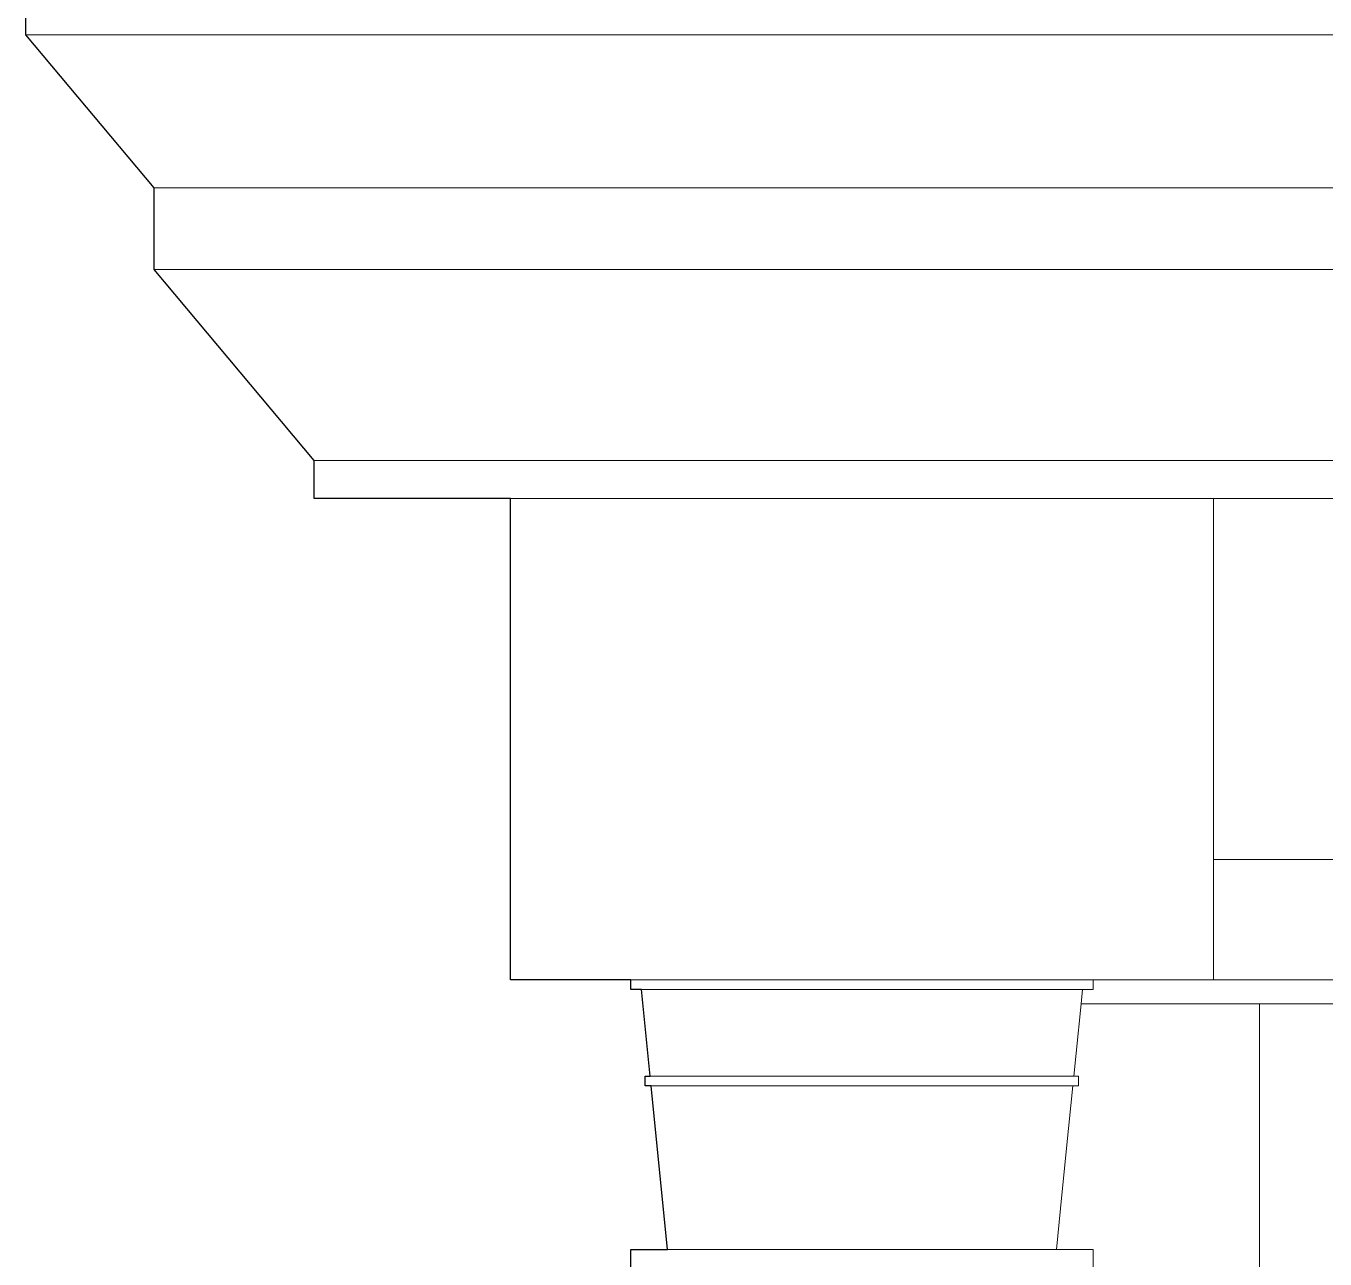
# Model space of a CAD drawing. Header units: millimetres. Extents: x -667 to -468, y -723 to -475.
# Drawn here: x -658.848 to -657.769, y -493.157 to -492.132 of the extents above; entities that cross this region are included whole.
import ezdxf

# ---------------------------------------------------------------- set-up
doc = ezdxf.new("R2010")
doc.units = ezdxf.units.MM
doc.layers.get('0').update_dxf_attribs({"lineweight": 9})
doc.layers.add('dinding', color=36, linetype='Continuous', lineweight=9)

msp = doc.modelspace()

# ---------------------------------------------------------------- linework, layer by layer
at = {"lineweight": 30}
msp.add_lwpolyline([(-658.3457, -493.1649), (-658.3457, -493.1489), (-658.3153, -493.1489), (-658.3289, -493.0129), (-658.3337, -493.0129), (-658.3337, -493.0049), (-658.3297, -493.0049), (-658.3369, -492.9329), (-658.3457, -492.9329), (-658.3457, -492.9249), (-658.4457, -492.9249), (-658.4457, -492.5249), (-658.6088, -492.5249), (-658.6088, -492.4934), (-658.7418, -492.3349), (-658.7418, -492.2668), (-658.8483, -492.1399), (-658.8483, -492.1249)], dxfattribs=at)
at = {"layer": 'dinding'}
for p, q in [((-658.8483, -492.1399), (-658.8483, -492.1249)), ((-658.8483, -492.1399), (-658.7418, -492.2668)), ((-658.8483, -492.1399), (-652.4483, -492.1399)), ((-658.7418, -492.2668), (-658.7418, -492.3349)), ((-658.7418, -492.2668), (-652.5548, -492.2668)), ((-658.7418, -492.3349), (-658.6088, -492.4934)), ((-658.7418, -492.3349), (-652.5548, -492.3349)), ((-658.6088, -492.4934), (-658.6088, -492.5249)), ((-658.6088, -492.4934), (-652.6877, -492.4934)), ((-658.6088, -492.5249), (-658.4457, -492.5249)), ((-658.4457, -492.9249), (-658.4457, -492.5249)), ((-658.4457, -492.5249), (-657.8616, -492.5249)), ((-658.0616, -492.5249), (-653.1457, -492.5249)), ((-657.8616, -492.8249), (-657.8616, -492.5249)), ((-657.8616, -492.9249), (-657.8616, -492.8249)), ((-653.4457, -492.8249), (-657.8616, -492.8249)), ((-658.3457, -492.9249), (-658.4457, -492.9249)), ((-658.3457, -492.9329), (-658.3457, -492.9249)), ((-658.3457, -492.9249), (-657.9616, -492.9249)), ((-653.1457, -492.9249), (-658.0616, -492.9249)), ((-657.9616, -492.9329), (-657.9616, -492.9249)), ((-657.8616, -492.9249), (-657.9616, -492.9249)), ((-658.3369, -492.9329), (-658.3457, -492.9329)), ((-658.3369, -492.9329), (-658.3297, -493.0049)), ((-658.3369, -492.9329), (-657.9704, -492.9329)), ((-657.9704, -492.9329), (-657.9716, -492.9449)), ((-657.9616, -492.9329), (-657.9704, -492.9329)), ((-657.9716, -492.9449), (-657.9757, -492.9858)), ((-657.9233, -492.9449), (-657.9716, -492.9449)), ((-657.9716, -492.9449), (-653.3357, -492.9449)), ((-657.9233, -492.9449), (-657.8233, -492.9449)), ((-657.8233, -492.9449), (-657.8233, -493.1949)), ((-657.9757, -492.9858), (-657.9776, -493.0049)), ((-658.3337, -493.0049), (-658.3297, -493.0049)), ((-658.3337, -493.0129), (-658.3337, -493.0049)), ((-658.3297, -493.0049), (-657.9776, -493.0049)), ((-657.9776, -493.0049), (-657.9736, -493.0049)), ((-657.9736, -493.0129), (-657.9736, -493.0049)), ((-658.3289, -493.0129), (-658.3337, -493.0129)), ((-658.3289, -493.0129), (-658.3153, -493.1489)), ((-658.3289, -493.0129), (-657.9784, -493.0129)), ((-657.9784, -493.0129), (-657.9836, -493.0649)), ((-657.9736, -493.0129), (-657.9784, -493.0129)), ((-657.9836, -493.0649), (-657.9886, -493.1149)), ((-657.9886, -493.1149), (-657.992, -493.1489)), ((-658.3457, -493.1489), (-658.3153, -493.1489)), ((-658.3457, -493.1649), (-658.3457, -493.1489)), ((-658.3153, -493.1489), (-657.992, -493.1489)), ((-657.992, -493.1489), (-657.9616, -493.1489)), ((-657.9616, -493.1649), (-657.9616, -493.1489))]:
    msp.add_line(p, q, dxfattribs=at)

doc.saveas('drawing.dxf')
